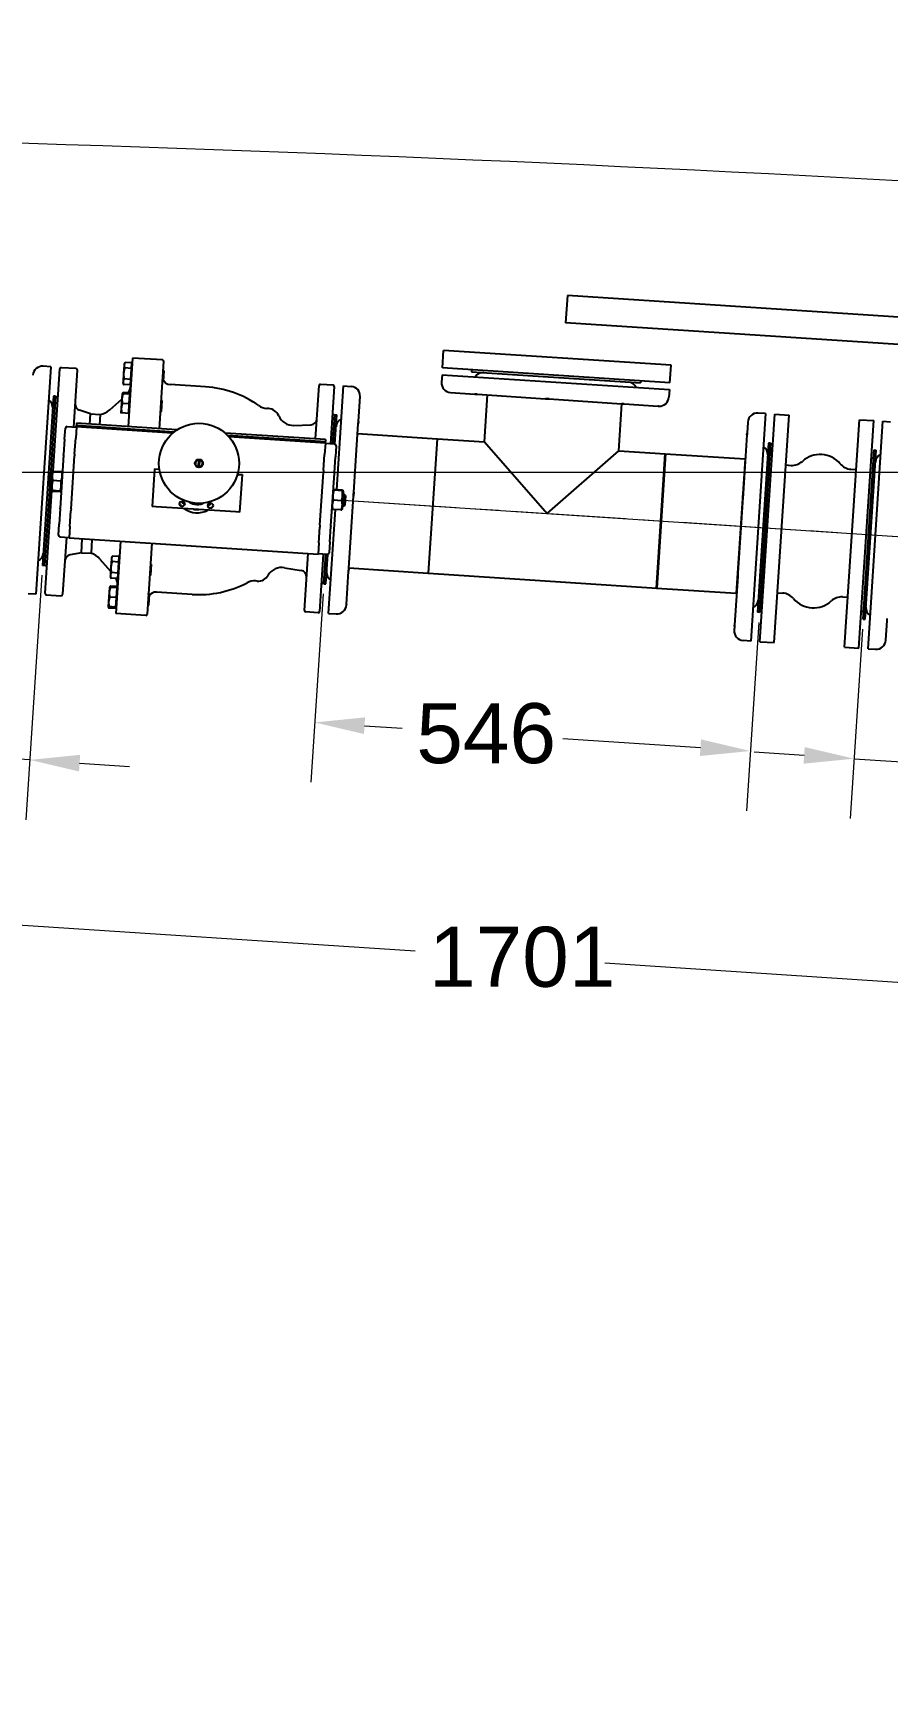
# Model space of a CAD drawing. Header units: millimetres. Extents: x 0 to 14850, y -38768 to 10500.
# Drawn here: x 5263 to 6331, y 5505 to 7564 of the extents above; entities that cross this region are included whole.
import ezdxf

# ---------------------------------------------------------------- set-up
doc = ezdxf.new("R2010")
doc.units = ezdxf.units.MM
doc.header["$LTSCALE"] = 25
doc.linetypes.add('CHAIN', pattern=[0.3543, 0.2362, -0.0295, 0.0591, -0.0295])
for name, color, linetype, lineweight in [('Centerline', 7, 'Continuous', 18), ('Dimension', 7, 'Continuous', 18), ('Visible', 7, 'Continuous', 25)]:
    doc.layers.add(name, color=color, linetype=linetype, lineweight=lineweight)
doc.styles.add('Title', font='arial.ttf')
doc.dimstyles.new('Default - Method 2b', dxfattribs={"dimscale": 25, "dimtxt": 3, "dimasz": 2.5, "dimexe": 3, "dimexo": 0.5, "dimgap": 0.7, "dimtad": 0, "dimtoh": 1, "dimdec": 1, "dimrnd": 1e-08, "dimtxsty": 'Title', "dimcen": 0.09, "dimdle": 10, "dimclrd": 256, "dimclre": 256, "dimclrt": 7, "dimadec": 0, "dimazin": 2, "dimtfac": 0.833333, "dimtdec": 1, "dimtmove": 0, "dimatfit": 3, "dimfxl": 1, "dimtolj": 1, "dimlwd": -1, "dimlwe": -1, "dimarcsym": 0})

# ---------------------------------------------------------------- blocks, each defined once
blk = doc.blocks.new('*D48')
at = {"layer": 'Defpoints', "color": 0, "transparency": 16777216}
for p in [(5120.4, 7014.7), (5132.9, 7014.7), (5651.1, 6979.9), (7343.1, 6917.7)]:
    blk.add_point(p, dxfattribs=at)
at = {"layer": 'Dimension', "transparency": 16777216}
for p, q in [((5145.4, 7014.7), (7420.2, 7014.7)), ((5663.6, 6979.1), (7415.3, 6864.3))]:
    blk.add_line(p, q, dxfattribs=at)
blk.add_arc((5120.4, 7014.7), 2224.8, 357.859, 358.3904, dxfattribs=at)
for points in [[(7333.9, 6952.4), (7354.7, 6952.1), (7345.2, 7014.7)], [(7354.1, 6931.1), (7333.3, 6932.1), (7340.4, 6869.2)]]:
    blk.add_solid(points, dxfattribs=at)
at = {"layer": 'Dimension', "color": 7, "transparency": 16777216, "insert": (7298.1, 6849.4), "char_height": 75, "attachment_point": 7, "style": 'Title'}
blk.add_mtext('\\A1;4°', dxfattribs=at)
blk = doc.blocks.new('*D49')
at = {"layer": 'Defpoints', "color": 0, "transparency": 16777216}
for p in [(4831.7, 7436.9), (822.5, 7008.3), (6810.5, 6798.7), (3823.4, -38768.2)]:
    blk.add_point(p, dxfattribs=at)
at = {"layer": 'Dimension', "transparency": 16777216}
for p, q in [((821.7, 7020.8), (795.3, 7423.8)), ((6811.3, 6811.2), (6851.4, 7423.8))]:
    blk.add_line(p, q, dxfattribs=at)
blk.add_arc((3823.4, -38768.2), 46216.1, 86.32687, 93.67315, dxfattribs=at)
for points in [[(863.2, 7342.6), (861.9, 7363.4), (800.2, 7349)], [(6784.8, 7363.4), (6783.5, 7342.6), (6846.5, 7349)]]:
    blk.add_solid(points, dxfattribs=at)
at = {"layer": 'Dimension', "color": 7, "transparency": 16777216, "insert": (3778.9, 7465.4), "char_height": 75, "attachment_point": 7, "style": 'Title'}
blk.add_mtext('\\A1;8°', dxfattribs=at)
blk = doc.blocks.new('*D52')
at = {"layer": 'Defpoints', "color": 0, "transparency": 16777216}
for p in [(5120.4, 7014.7), (6810.5, 6798.7), (5084, 6459.7)]:
    blk.add_point(p, dxfattribs=at)
at = {"layer": 'Dimension', "transparency": 16777216}
for p, q in [((5119.6, 7002.3), (5079.1, 6384.8)), ((6809.6, 6786.2), (6776, 6273.6)), ((5146.4, 6455.6), (5741.1, 6416.6)), ((6718.6, 6352.5), (5978.6, 6401))]:
    blk.add_line(p, q, dxfattribs=at)
for points in [[(5147.1, 6466), (5145.7, 6445.2), (5084, 6459.7)], [(6719.3, 6362.9), (6717.9, 6342.1), (6781, 6348.4)]]:
    blk.add_solid(points, dxfattribs=at)
at = {"layer": 'Dimension', "color": 7, "transparency": 16777216, "insert": (5758.6, 6370.5), "char_height": 75, "attachment_point": 7, "style": 'Title'}
blk.add_mtext('\\A1;1701', dxfattribs=at)
blk = doc.blocks.new('*D58')
at = {"layer": 'Defpoints', "color": 0, "transparency": 16777216}
for p in [(6301.5, 6831.1), (6461.2, 6820.6), (6290.1, 6656.7)]:
    blk.add_point(p, dxfattribs=at)
at = {"layer": 'Dimension', "transparency": 16777216}
for p, q in [((6300.7, 6818.6), (6285.2, 6581.9)), ((6460.3, 6808.1), (6444.8, 6571.4)), ((6227.7, 6660.8), (6165.3, 6664.9)), ((6290.1, 6656.7), (6449.7, 6646.3)), ((6512.1, 6642.2), (6604.1, 6636.1))]:
    blk.add_line(p, q, dxfattribs=at)
for points in [[(6228.4, 6671.2), (6227, 6650.4), (6290.1, 6656.7)], [(6512.8, 6652.6), (6511.4, 6631.8), (6449.7, 6646.3)]]:
    blk.add_solid(points, dxfattribs=at)
at = {"layer": 'Dimension', "color": 7, "transparency": 16777216, "insert": (6621.6, 6597.8), "char_height": 75, "attachment_point": 7, "style": 'Title'}
blk.add_mtext('\\A1;160', dxfattribs=at)
blk = doc.blocks.new('*D59')
at = {"layer": 'Defpoints', "color": 0, "transparency": 16777216}
for p in [(5626.9, 6875.3), (6171.8, 6839.6), (5615.6, 6702)]:
    blk.add_point(p, dxfattribs=at)
at = {"layer": 'Dimension', "transparency": 16777216}
for p, q in [((5626.1, 6862.8), (5610.7, 6627.2)), ((6171, 6827.1), (6155.5, 6591.5)), ((5677.9, 6697.9), (5725.2, 6694.8)), ((6098, 6670.4), (5925.8, 6681.7))]:
    blk.add_line(p, q, dxfattribs=at)
for points in [[(5678.6, 6708.3), (5677.3, 6687.5), (5615.6, 6702)], [(6098.7, 6680.8), (6097.4, 6660), (6160.4, 6666.3)]]:
    blk.add_solid(points, dxfattribs=at)
at = {"layer": 'Dimension', "color": 7, "transparency": 16777216, "insert": (5742.7, 6650), "char_height": 75, "attachment_point": 7, "style": 'Title'}
blk.add_mtext('\\A1;546', dxfattribs=at)
blk = doc.blocks.new('*D60')
at = {"layer": 'Defpoints', "color": 0, "transparency": 16777216}
for p in [(5123.2, 7098.9), (5275.2, 6898.4), (5094.8, 6666)]:
    blk.add_point(p, dxfattribs=at)
at = {"layer": 'Dimension', "transparency": 16777216}
for p, q in [((5122.4, 7086.4), (5089.9, 6591.2)), ((5274.4, 6885.9), (5254.4, 6580.4)), ((5032.4, 6670.1), (4940.8, 6676.1)), ((5259.3, 6655.2), (5094.8, 6666)), ((5321.6, 6651.1), (5384, 6647.1))]:
    blk.add_line(p, q, dxfattribs=at)
for points in [[(5033.1, 6680.5), (5031.7, 6659.7), (5094.8, 6666)], [(5322.3, 6661.5), (5320.9, 6640.7), (5259.3, 6655.2)]]:
    blk.add_solid(points, dxfattribs=at)
at = {"layer": 'Dimension', "color": 7, "transparency": 16777216, "insert": (4764.1, 6637.8), "char_height": 75, "attachment_point": 7, "style": 'Title'}
blk.add_mtext('\\A1;165', dxfattribs=at)

msp = doc.modelspace()

# ---------------------------------------------------------------- linework, layer by layer
at = {"layer": 'Centerline', "linetype": 'CHAIN', "ltscale": 23.990969}
msp.add_line((5651.09, 6979.94), (6692.94, 6911.64), dxfattribs=at)
at = {"layer": 'Visible'}
for p, q in [((5931.67, 7235.63), (5929.44, 7201.71)), ((6433.34, 7202.75), (5931.67, 7235.63)), ((6431.11, 7168.82), (5929.44, 7201.71)), ((5775.41, 7145.16), (5776.85, 7167.11)), ((6061.24, 7148.47), (5776.85, 7167.11)), ((5285.46, 7146.71), (5266.82, 6862.32)), ((5285.46, 7146.71), (5275.99, 7147.33)), ((5298.94, 7145.83), (5316.9, 7144.65)), ((5377.29, 7148.66), (5376.61, 7138.29)), ((5377.39, 7150.27), (5377.29, 7148.66)), ((5377.39, 7150.27), (5378.59, 7152.05)), ((5386.24, 7144.6), (5378.13, 7145.14)), ((5386.7, 7151.52), (5378.59, 7152.05)), ((5387.89, 7157.54), (5382.27, 7071.72)), ((5386.24, 7144.6), (5385.34, 7130.78)), ((5386.7, 7151.52), (5386.24, 7144.6)), ((5386.51, 7148.67), (5387.31, 7148.61)), ((5425.31, 7155.08), (5387.89, 7157.54)), ((5426.71, 7153.49), (5421.18, 7069.17)), ((6059.8, 7126.52), (5775.41, 7145.16)), ((6059.8, 7126.52), (6061.24, 7148.47)), ((5288.42, 7016.01), (5296.81, 7143.97)), ((5318.76, 7142.53), (5314.09, 7071.18)), ((5375.93, 7127.92), (5375.82, 7126.32)), ((5375.82, 7126.32), (5376.77, 7124.4)), ((5376.61, 7138.29), (5375.93, 7127.92)), ((5384.88, 7123.86), (5376.77, 7124.4)), ((5385.34, 7130.78), (5377.23, 7131.31)), ((5385.34, 7130.78), (5384.88, 7123.86)), ((5385.07, 7126.71), (5385.87, 7126.66)), ((5426.06, 7128.26), (5425.27, 7127.57)), ((5426.95, 7141.78), (5426.01, 7142.84)), ((5426.95, 7141.78), (5426.06, 7128.26)), ((5479.23, 7121.48), (5434.82, 7124.4)), ((5638.71, 7123.56), (5622.74, 7124.6)), ((5774.86, 7136.68), (5774.24, 7127.2)), ((5774.86, 7136.68), (6059.25, 7118.04)), ((5811.83, 7142.77), (5811.67, 7140.28)), ((5811.67, 7140.28), (6023.22, 7126.41)), ((6023.38, 7128.91), (6023.22, 7126.41)), ((5289.06, 7109.9), (5275.2, 6898.35)), ((5291.56, 7109.74), (5285.06, 7010.65)), ((5291.56, 7109.74), (5289.06, 7109.9)), ((5291.49, 7108.74), (5294.6, 7110.27)), ((5359.34, 7092.84), (5374.5, 7106.14)), ((5374.55, 7106.83), (5373.76, 7094.86)), ((5374.94, 7112.82), (5374.55, 7106.83)), ((5374.94, 7112.82), (5376.13, 7114.6)), ((5384.12, 7112.22), (5376.01, 7112.75)), ((5382.52, 7114.18), (5376.13, 7114.6)), ((5384.12, 7112.22), (5383.33, 7100.24)), ((5384.05, 7111.22), (5384.85, 7111.17)), ((5424.49, 7104.33), (5423.56, 7105.4)), ((5424.49, 7104.33), (5423.6, 7090.81)), ((5616.76, 7056.35), (5621.15, 7123.2)), ((5640.11, 7121.96), (5635.4, 7050.12)), ((5643.17, 6992.95), (5651.68, 7122.71)), ((5651.68, 7122.71), (5661.16, 7122.08)), ((5670.32, 7078.34), (5672.35, 7109.33)), ((5785.42, 7114.44), (5815.78, 7112.45)), ((5818.93, 7112.24), (5815.78, 7112.45)), ((5818.93, 7112.24), (5904.13, 7106.66)), ((5827.83, 7052.68), (5831.68, 7111.41)), ((5908.91, 7106.34), (5904.13, 7106.66)), ((5908.91, 7106.34), (5999.22, 7100.42)), ((6059.25, 7118.04), (6058.62, 7108.56)), ((5335.22, 7087.83), (5321.54, 7092.22)), ((5334.37, 7074.86), (5335.22, 7087.83)), ((5335.22, 7087.83), (5347.32, 7087.04)), ((5347.32, 7087.04), (5346.47, 7074.07)), ((5373.76, 7094.86), (5373.37, 7088.87)), ((5382.55, 7088.27), (5374.44, 7088.8)), ((5383.33, 7100.24), (5375.22, 7100.77)), ((5383.33, 7100.24), (5382.55, 7088.27)), ((5382.61, 7089.27), (5383.41, 7089.21)), ((5423.6, 7090.81), (5422.55, 7089.89)), ((5557.78, 7094.29), (5555.83, 7094.42)), ((5640.74, 7085.84), (5637.86, 7087.77)), ((5638.39, 7049.92), (5640.81, 7086.84)), ((5640.81, 7086.84), (5643.3, 7086.68)), ((5640.88, 7049.73), (5643.3, 7086.68)), ((5995.77, 7041.67), (5999.61, 7100.4)), ((6002.84, 7100.19), (5999.22, 7100.42)), ((6002.84, 7100.19), (6045.36, 7097.4)), ((6045.69, 7097.38), (6045.36, 7097.4)), ((6045.69, 7097.38), (6045.87, 7097.37)), ((6179.55, 7088.1), (6160.9, 6803.71)), ((6179.55, 7088.1), (6170.07, 7088.72)), ((6172.38, 6802.96), (6191.02, 7087.35)), ((6190.34, 6801.78), (6208.98, 7086.17)), ((6191.02, 7087.35), (6208.98, 7086.17)), ((5302.87, 7056.01), (5303.78, 7069.85)), ((5305.9, 7071.72), (5317.58, 7070.95)), ((5317.61, 7071.44), (5316.69, 7057.45)), ((5317.61, 7071.44), (5317.74, 7073.48)), ((5317.61, 7071.44), (5317.61, 7071.44)), ((5437.89, 7063.56), (5317.61, 7071.44)), ((5437.89, 7063.55), (5317.61, 7071.44)), ((5317.9, 7075.94), (5317.74, 7073.48)), ((5317.74, 7073.48), (5440.2, 7065.46)), ((5443.35, 7067.72), (5317.9, 7075.94)), ((5629.24, 7055.53), (5503.69, 7063.76)), ((5589.64, 7073.26), (5610.73, 7074.04)), ((5664.5, 6989.66), (5670.11, 7075.17)), ((5669.32, 7063.07), (5768.6, 7056.57)), ((5670.32, 7078.34), (5670.11, 7075.17)), ((6156.25, 7061.48), (6156.4, 7063.71)), ((6157.31, 7077.53), (6156.4, 7063.71)), ((6278.15, 6796.03), (6296.79, 7080.42)), ((6296.11, 6794.85), (6314.76, 7079.24)), ((6296.79, 7080.42), (6314.76, 7079.24)), ((6307.59, 6794.1), (6326.23, 7078.49)), ((6326.23, 7078.49), (6335.71, 7077.87)), ((5302.87, 7056.01), (5301.61, 7036.8)), ((5315.41, 7037.9), (5316.69, 7057.45)), ((5506.52, 7061.11), (5629.08, 7053.08)), ((5628.94, 7051.03), (5508.56, 7058.92)), ((5628.94, 7051.03), (5508.57, 7058.92)), ((5628.94, 7051.03), (5628.02, 7037.05)), ((5640.58, 7049.78), (5628.91, 7050.54)), ((5628.94, 7051.03), (5629.08, 7053.08)), ((5628.94, 7051.03), (5628.94, 7051.03)), ((5629.24, 7055.53), (5629.08, 7053.08)), ((5642.45, 7047.65), (5641.54, 7033.8)), ((5768.6, 7056.57), (5757.59, 6888.63)), ((5758.09, 6888.59), (5769.1, 7056.53)), ((5769.1, 7056.53), (5827.83, 7052.68)), ((5827.83, 7052.68), (5906.29, 6963.21)), ((5906.29, 6963.21), (5995.77, 7041.67)), ((5995.77, 7041.67), (6054.49, 7037.83)), ((6156.25, 7061.48), (6151.46, 6988.33)), ((6183.15, 7051.29), (6169.28, 6839.74)), ((6185.64, 7051.12), (6171.77, 6839.58)), ((6185.64, 7051.12), (6183.15, 7051.29)), ((6301.49, 6831.07), (6315.36, 7042.62)), ((6303.99, 6830.91), (6317.86, 7042.46)), ((6315.36, 7042.62), (6317.86, 7042.46)), ((5301.55, 7035.96), (5297.23, 6970.03)), ((5301.55, 7035.96), (5301.61, 7036.8)), ((5310.88, 6968.85), (5315.24, 7035.35)), ((5315.41, 7037.9), (5315.24, 7035.35)), ((5469.87, 7021.5), (5469.94, 7022.51)), ((5470.38, 7029.33), (5469.94, 7022.51)), ((5470.38, 7029.33), (5470.45, 7030.35)), ((5471.43, 7022.41), (5471.37, 7021.4)), ((5471.43, 7022.41), (5471.88, 7029.24)), ((5471.95, 7030.25), (5471.88, 7029.24)), ((5626.74, 7017.49), (5628.02, 7037.05)), ((5640.28, 7014.6), (5641.54, 7033.8)), ((6042.98, 6869.92), (6053.99, 7037.86)), ((6054.49, 7037.83), (6043.48, 6869.89)), ((6053.99, 7037.86), (6153.78, 7031.32)), ((6153.78, 7031.32), (6142.77, 6863.38)), ((6184.99, 7041.15), (6187.98, 7040.95)), ((6204.89, 7023.81), (6211.38, 7023.38)), ((6311.71, 7032.84), (6314.71, 7032.64)), ((5283.53, 6998.02), (5284.32, 7010)), ((5284.32, 7010), (5286.45, 7011.86)), ((5285.4, 6995.89), (5286.45, 7011.86)), ((5286.18, 6992.59), (5287.66, 7015.04)), ((5286.45, 7011.86), (5287.44, 7011.79)), ((5287.66, 7015.04), (5288.08, 7015.79)), ((5288.23, 7004.72), (5298.21, 7004.06)), ((5288.98, 7016.17), (5298.96, 7015.51)), ((5300.13, 7014.22), (5299.81, 7015.02)), ((5415.39, 7018.94), (5412.31, 6972.04)), ((5415.39, 7018.94), (5420.37, 7018.61)), ((5420.37, 7018.61), (5421.35, 7018.55)), ((5519.09, 7012.14), (5520.16, 7012.07)), ((5520.16, 7012.07), (5525.15, 7011.75)), ((5522.08, 6964.85), (5525.15, 7011.75)), ((5622.22, 6948.44), (5626.58, 7014.94)), ((5626.74, 7017.49), (5626.58, 7014.94)), ((5635.91, 6947.83), (5640.23, 7013.75)), ((5640.28, 7014.6), (5640.23, 7013.75)), ((6286.22, 7018.48), (6292.71, 7018.05)), ((5284.19, 6997.28), (5277.69, 6898.19)), ((5278.43, 6863.57), (5286.82, 6991.52)), ((5283.53, 6998.02), (5285.4, 6995.89)), ((5285.4, 6995.89), (5286.4, 6995.83)), ((5286.18, 6992.59), (5286.51, 6991.78)), ((5287.35, 6991.29), (5297.33, 6990.64)), ((5287.42, 6992.28), (5297.4, 6991.62)), ((5298.66, 6991.77), (5298.23, 6991.01)), ((5638.8, 6992.02), (5639.23, 6992.77)), ((5650.04, 6991.51), (5640.06, 6992.16)), ((5650.11, 6992.49), (5640.13, 6993.15)), ((5651.28, 6991.2), (5649.8, 6968.75)), ((5651.28, 6991.2), (5650.95, 6992)), ((5652.06, 6987.89), (5651.01, 6971.93)), ((5652.06, 6987.89), (5651.06, 6987.96)), ((5653.93, 6985.77), (5652.06, 6987.89)), ((5653.93, 6985.77), (5653.14, 6973.79)), ((5658.28, 6894.79), (5664.19, 6984.87)), ((5664.5, 6989.66), (5664.19, 6984.87)), ((6151.16, 6983.75), (6144.94, 6888.93)), ((6151.16, 6983.75), (6151.46, 6988.33)), ((5297.18, 6969.18), (5295.92, 6949.98)), ((5297.18, 6969.18), (5297.23, 6970.03)), ((5309.44, 6946.74), (5310.72, 6966.3)), ((5310.88, 6968.85), (5310.72, 6966.3)), ((5417.3, 6971.71), (5412.31, 6972.04)), ((5517.09, 6965.17), (5417.3, 6971.71)), ((5465.11, 6974.85), (5465.19, 6976.1)), ((5465.69, 6976.05), (5465.6, 6974.75)), ((5469.68, 6975.79), (5469.59, 6974.49)), ((5470.18, 6975.78), (5470.1, 6974.52)), ((5522.08, 6964.85), (5517.09, 6965.17)), ((5633.04, 6838.32), (5641.54, 6968.08)), ((5637.33, 6969.57), (5637.65, 6968.76)), ((5648.48, 6967.62), (5638.5, 6968.27)), ((5649.23, 6979.07), (5639.25, 6979.73)), ((5649.8, 6968.75), (5649.38, 6967.99)), ((5651.01, 6971.93), (5650.02, 6971.99)), ((5653.14, 6973.79), (5651.01, 6971.93)), ((5295.01, 6936.14), (5295.92, 6949.98)), ((5309.44, 6946.74), (5308.52, 6932.75)), ((5620.77, 6926.33), (5622.05, 6945.89)), ((5622.22, 6948.44), (5622.05, 6945.89)), ((5634.59, 6927.78), (5635.85, 6946.98)), ((5635.91, 6947.83), (5635.85, 6946.98)), ((5296.88, 6934.01), (5308.55, 6933.25)), ((5305.06, 6933.47), (5300.38, 6862.13)), ((5308.52, 6932.75), (5619.85, 6912.34)), ((5323.84, 6914.21), (5324.98, 6931.67)), ((5337.08, 6930.87), (5335.94, 6913.41)), ((5372.88, 6928.53), (5366.96, 6838.22)), ((5411.8, 6925.98), (5405.97, 6837.17)), ((5620.77, 6926.33), (5619.85, 6912.34)), ((5634.59, 6927.78), (5633.68, 6913.94)), ((5277.69, 6898.19), (5275.2, 6898.35)), ((5277.76, 6899.19), (5280.64, 6897.26)), ((5323.84, 6914.21), (5309.7, 6911.64)), ((5323.84, 6914.21), (5335.94, 6913.41)), ((5347.1, 6906.09), (5360.39, 6890.93)), ((5361.42, 6906.59), (5360.74, 6896.22)), ((5361.53, 6908.2), (5361.42, 6906.59)), ((5361.53, 6908.2), (5362.72, 6909.98)), ((5370.37, 6902.53), (5362.26, 6903.07)), ((5370.83, 6909.45), (5362.72, 6909.98)), ((5370.37, 6902.53), (5369.47, 6888.71)), ((5370.83, 6909.45), (5370.37, 6902.53)), ((5370.64, 6906.6), (5371.44, 6906.54)), ((5411.08, 6899.71), (5410.15, 6900.77)), ((5411.08, 6899.71), (5410.19, 6886.19)), ((5602.7, 6841.81), (5607.38, 6913.16)), ((5631.56, 6912.07), (5619.88, 6912.84)), ((5626.37, 6912.41), (5621.66, 6840.57)), ((5626.94, 6875.29), (5629.36, 6912.22)), ((5629.44, 6875.13), (5631.86, 6912.07)), ((5360.06, 6885.85), (5359.96, 6884.25)), ((5359.96, 6884.25), (5360.9, 6882.33)), ((5360.74, 6896.22), (5360.06, 6885.85)), ((5369.01, 6881.79), (5360.9, 6882.33)), ((5369.47, 6888.71), (5361.36, 6889.24)), ((5369.47, 6888.71), (5369.01, 6881.79)), ((5369.2, 6884.64), (5370, 6884.59)), ((5410.19, 6886.19), (5409.13, 6885.26)), ((5543.65, 6878.75), (5541.7, 6878.88)), ((5577.99, 6895.44), (5598.79, 6891.91)), ((5655.3, 6849.31), (5658.05, 6891.19)), ((5658.28, 6894.79), (5658.05, 6891.19)), ((5658.31, 6895.14), (5757.59, 6888.63)), ((5758.09, 6888.59), (6043.48, 6869.89)), ((6144.66, 6884.68), (6140.67, 6823.72)), ((6144.66, 6884.68), (6144.94, 6888.93)), ((5266.82, 6862.32), (5257.34, 6862.95)), ((5280.29, 6861.44), (5298.25, 6860.26)), ((5358.68, 6864.76), (5357.89, 6852.79)), ((5359.07, 6870.75), (5358.68, 6864.76)), ((5359.07, 6870.75), (5360.26, 6872.53)), ((5367.47, 6858.17), (5359.36, 6858.7)), ((5368.25, 6870.15), (5360.14, 6870.68)), ((5368.37, 6872), (5360.26, 6872.53)), ((5367.47, 6858.17), (5366.68, 6846.2)), ((5368.25, 6870.15), (5367.47, 6858.17)), ((5368.19, 6869.15), (5368.98, 6869.1)), ((5368.37, 6872), (5368.25, 6870.15)), ((5408.62, 6862.26), (5407.74, 6848.74)), ((5408.62, 6862.26), (5407.93, 6863.05)), ((5462.22, 6862.04), (5417.82, 6864.95)), ((5627.01, 6876.29), (5623.9, 6874.76)), ((5626.94, 6875.29), (5629.44, 6875.13)), ((6042.98, 6869.92), (6142.77, 6863.38)), ((6194.43, 6864.15), (6200.91, 6863.72)), ((6275.75, 6858.82), (6282.24, 6858.39)), ((5357.89, 6852.79), (5357.5, 6846.8)), ((5357.5, 6846.8), (5358.45, 6844.88)), ((5366.56, 6844.35), (5358.45, 6844.88)), ((5366.68, 6846.2), (5358.57, 6846.73)), ((5366.68, 6846.2), (5366.56, 6844.35)), ((5366.75, 6847.2), (5367.54, 6847.14)), ((5404.38, 6835.77), (5366.96, 6838.22)), ((5407.74, 6848.74), (5406.67, 6847.81)), ((5620.06, 6839.17), (5604.1, 6840.21)), ((5633.04, 6838.32), (5642.52, 6837.7)), ((5655.27, 6848.88), (5655.28, 6849.01)), ((5655.3, 6849.31), (5655.28, 6849.01)), ((6171.77, 6839.58), (6169.28, 6839.74)), ((6172.43, 6849.56), (6175.42, 6849.36)), ((6299.15, 6841.25), (6302.15, 6841.05)), ((6140.57, 6822.3), (6140.23, 6817.09)), ((6140.57, 6822.3), (6140.67, 6823.72)), ((6301.49, 6831.07), (6303.99, 6830.91)), ((6329.83, 6804.66), (6331.44, 6829.23)), ((6160.9, 6803.71), (6151.42, 6804.33)), ((6172.38, 6802.96), (6190.34, 6801.78)), ((6278.15, 6796.03), (6296.11, 6794.85)), ((6307.59, 6794.1), (6317.07, 6793.48))]:
    msp.add_line(p, q, dxfattribs=at)
for centre, radius in [((5470.91, 7025.87), 50.1), ((5470.91, 7025.87), 5), ((5449.86, 6975.34), 3.25), ((5485.28, 6973.02), 3.25)]:
    msp.add_circle(centre, radius, dxfattribs=at)
for centre, radius, start, end in [((5275.2, 7135.36), 12, 86.24939, 176.24939), ((5298.81, 7143.83), 2, 86.24939, 176.24939), ((5316.77, 7142.66), 2, 356.24939, 86.24939), ((5425.21, 7153.59), 1.5, 356.24939, 86.24939), ((5435.48, 7134.37), 10, 202.09132, 266.24939), ((5622.64, 7123.11), 1.5, 86.24939, 176.24939), ((5786.21, 7126.41), 12, 176.24939, 266.24939), ((5825.92, 7128.32), 11, 86.24939, 149.2137), ((6007.53, 7116.42), 11, 23.28508, 86.24939), ((5277.11, 7095.65), 11, 356.24939, 59.2137), ((5365.72, 7125.04), 20, 320.83885, 356.24939), ((5470.73, 6991.76), 130, 54.82548, 86.24939), ((5638.61, 7122.06), 1.5, 356.24939, 86.24939), ((5660.37, 7110.11), 12, 356.24939, 86.24939), ((6046.65, 7109.34), 12, 266.24939, 356.24939), ((5323.98, 7099.84), 8, 176.24939, 252.21315), ((5342.86, 7111.64), 25, 280.28563, 311.24939), ((5557.14, 7114.37), 20, 234.82548, 266.24939), ((5556.8, 7079.32), 15, 23.45228, 86.24939), ((5588.91, 7093.25), 20, 203.45228, 272.11796), ((6169.28, 7076.75), 12, 86.24939, 176.24939), ((5305.77, 7069.72), 2, 86.24939, 176.24939), ((5610.43, 7082.04), 8, 272.11796, 356.24939), ((5653.3, 7070.99), 11, 113.28508, 176.24939), ((5640.45, 7047.78), 2, 356.24939, 86.24939), ((6171.19, 7037.04), 11, 356.24939, 59.2137), ((5470.91, 7025.87), 4.5, 95.84346, 256.65532), ((5470.91, 7025.87), 4.5, 256.65532, 275.84346), ((5470.91, 7025.87), 4.5, 76.65532, 95.84346), ((5470.91, 7025.87), 4.5, 275.84346, 76.65532), ((6212.64, 7042.54), 19.2, 266.24939, 312.46204), ((6247.7, 7004.22), 32.75, 40.03674, 132.46204), ((6287.48, 7037.63), 19.2, 220.03674, 266.24939), ((6327.85, 7026.77), 11, 113.28508, 176.24939), ((5468.73, 6991.89), 27.85, 217.48754, 225.01124), ((5468.73, 6991.89), 23.75, 214.31032, 228.18846), ((5468.73, 6991.89), 27.85, 233.79363, 298.70515), ((5468.73, 6991.89), 17.5, 237.53506, 295.13199), ((5468.73, 6991.89), 17.45, 238.01223, 294.65482), ((5468.73, 6991.89), 17.42, 238.25445, 258.00058), ((5468.73, 6991.89), 23.75, 257.92873, 274.57004), ((5468.73, 6991.89), 17.42, 259.65859, 272.84019), ((5468.73, 6991.89), 17.42, 274.4982, 294.4126), ((5468.73, 6991.89), 23.75, 304.31032, 318.18846), ((5468.73, 6991.89), 27.85, 307.48754, 315.01124), ((5297.01, 6936.01), 2, 176.24939, 266.24939), ((5265.2, 6914.04), 11, 293.28508, 356.24939), ((5311.13, 6903.77), 8, 100.28563, 176.24939), ((5328.3, 6889.61), 25, 41.24939, 72.21315), ((5631.69, 6914.07), 2, 266.24939, 356.24939), ((5349.22, 6873.34), 20, 356.24939, 25.36745), ((5540.39, 6858.92), 20, 86.24939, 117.6733), ((5544.63, 6893.72), 15, 266.24939, 329.0465), ((5574.65, 6875.72), 20, 80.38082, 149.0465), ((5597.45, 6884.02), 8, 356.24939, 80.38082), ((5641.39, 6889.38), 11, 176.24939, 239.2137), ((5280.42, 6863.44), 2, 176.24939, 266.24939), ((5298.39, 6862.26), 2, 266.24939, 356.24939), ((5417.16, 6854.97), 10, 86.24939, 150.40746), ((5470.73, 6991.76), 130, 266.24939, 297.6733), ((6199.66, 6844.57), 19.2, 40.03674, 86.24939), ((6239.43, 6877.98), 32.75, 220.03674, 312.46204), ((6274.5, 6839.66), 19.2, 86.24939, 132.46204), ((5404.48, 6837.27), 1.5, 266.24939, 356.24939), ((5604.2, 6841.71), 1.5, 176.24939, 266.24939), ((5620.16, 6840.66), 1.5, 266.24939, 356.24939), ((5643.3, 6849.67), 12, 266.24939, 356.24939), ((6159.28, 6855.43), 11, 293.28508, 356.24939), ((6315.95, 6845.16), 11, 176.24939, 239.2137), ((6152.21, 6816.31), 12, 176.24939, 266.24939), ((6317.85, 6805.45), 12, 266.24939, 356.24939)]:
    msp.add_arc(centre, radius, start, end, dxfattribs=at)
for centre, start_param, end_param in [((5469.82, 7008.85), 6.1810415, 6.2016758), ((5469.86, 7008.85), 0.0815095, 0.1021438)]:
    msp.add_ellipse(centre, major_axis=(-2.25, -34.34), ratio=0.7071068, start_param=start_param, end_param=end_param, dxfattribs=at)
for points, weights in [([(5378.13, 7145.14), (5376.82, 7141.5), (5376.61, 7138.29)], [1, 1.0379548493, 1]), ([(5377.29, 7148.66), (5377.18, 7147.06), (5378.13, 7145.14)], [1, 1.0379548493, 1]), ([(5378.59, 7152.05), (5377.39, 7150.27), (5377.29, 7148.66)], [1, 1.0379548493, 1]), ([(5375.93, 7127.92), (5375.82, 7126.32), (5376.77, 7124.4)], [1, 1.0379548493, 1]), ([(5377.23, 7131.31), (5376.03, 7129.53), (5375.93, 7127.92)], [1, 1.0379548493, 1]), ([(5376.61, 7138.29), (5376.4, 7135.08), (5377.23, 7131.31)], [1, 1.0379548493, 1]), ([(5374.55, 7106.83), (5374.36, 7104.05), (5375.22, 7100.77)], [1, 1.0379548493, 1]), ([(5376.01, 7112.75), (5374.73, 7109.61), (5374.55, 7106.83)], [1, 1.0379548493, 1]), ([(5374.94, 7112.82), (5374.94, 7112.82), (5376.01, 7112.75)], [1, 1.0379548493, 1]), ([(5376.13, 7114.6), (5375.5, 7113.66), (5375.18, 7112.8)], [1, 1.01965956375, 1.01895290532]), ([(5374.44, 7088.8), (5373.37, 7088.87), (5373.37, 7088.87)], [1, 1.0379548493, 1]), ([(5373.76, 7094.86), (5373.58, 7092.08), (5374.44, 7088.8)], [1, 1.0379548493, 1]), ([(5375.22, 7100.77), (5373.94, 7097.64), (5373.76, 7094.86)], [1, 1.0379548493, 1]), ([(5288.23, 7004.72), (5286.17, 6998.61), (5287.42, 6992.28)], [2.02104205812, 2.3336983526, 2.02104205812]), ([(5288.23, 7004.72), (5286.95, 7010.55), (5288.98, 7016.17)], [2.02104205811, 2.33369835258, 2.02104205811]), ([(5288.98, 7016.17), (5288.19, 7015.99), (5288.08, 7015.79)], [2.02104205811, 2.15656439049, 2.1746011459]), ([(5297.4, 6991.62), (5299.46, 6997.73), (5298.21, 7004.06)], [2.01276677078, 2.3241428738, 2.01276677064]), ([(5298.96, 7015.51), (5300.24, 7009.68), (5298.21, 7004.06)], [1.95892252726, 2.26196889675, 1.95892252795]), ([(5299.81, 7015.02), (5299.72, 7015.23), (5298.96, 7015.51)], [2.10776176362, 2.0902793929, 1.95892252748]), ([(5287.35, 6991.29), (5285.73, 6991.89), (5287.42, 6992.28)], [2.02104205811, 2.33369835258, 2.02104205811]), ([(5297.4, 6991.62), (5299.02, 6991.02), (5297.33, 6990.64)], [1.95892252726, 2.26196889698, 1.95892252748]), ([(5639.25, 6979.73), (5638, 6986.05), (5640.06, 6992.16)], [2.01276677064, 2.3241428738, 2.01276677078]), ([(5640.06, 6992.16), (5638.44, 6992.76), (5640.13, 6993.15)], [1.95892252726, 2.26196889698, 1.95892252748]), ([(5649.23, 6979.07), (5651.29, 6985.18), (5650.04, 6991.51)], [2.02104205812, 2.3336983526, 2.02104205812]), ([(5650.11, 6992.49), (5651.73, 6991.89), (5650.04, 6991.51)], [2.02104205811, 2.33369835258, 2.02104205811]), ([(5637.65, 6968.76), (5637.74, 6968.56), (5638.5, 6968.27)], [2.10776176362, 2.0902793929, 1.95892252748]), ([(5638.5, 6968.27), (5637.22, 6974.11), (5639.25, 6979.73)], [1.95892252726, 2.26196889675, 1.95892252795]), ([(5649.23, 6979.07), (5650.51, 6973.24), (5648.48, 6967.62)], [2.02104205811, 2.33369835258, 2.02104205811]), ([(5648.48, 6967.62), (5649.27, 6967.8), (5649.38, 6967.99)], [2.02104205811, 2.15656439049, 2.1746011459]), ([(5362.26, 6903.07), (5360.95, 6899.43), (5360.74, 6896.22)], [1, 1.0379548493, 1]), ([(5361.42, 6906.59), (5361.32, 6904.99), (5362.26, 6903.07)], [1, 1.0379548493, 1]), ([(5362.72, 6909.98), (5361.53, 6908.2), (5361.42, 6906.59)], [1, 1.0379548493, 1]), ([(5360.06, 6885.85), (5359.96, 6884.25), (5360.9, 6882.33)], [1, 1.0379548493, 1]), ([(5361.36, 6889.24), (5360.17, 6887.46), (5360.06, 6885.85)], [1, 1.0379548493, 1]), ([(5360.74, 6896.22), (5360.53, 6893.01), (5361.36, 6889.24)], [1, 1.0379548493, 1]), ([(5359.36, 6858.7), (5358.08, 6855.57), (5357.89, 6852.79)], [1, 1.0379548493, 1]), ([(5358.68, 6864.76), (5358.5, 6861.98), (5359.36, 6858.7)], [1, 1.0379548493, 1]), ([(5360.14, 6870.68), (5358.86, 6867.54), (5358.68, 6864.76)], [1, 1.0379548493, 1]), ([(5359.07, 6870.75), (5359.07, 6870.75), (5360.14, 6870.68)], [1, 1.0379548493, 1]), ([(5360.26, 6872.53), (5359.63, 6871.59), (5359.31, 6870.73)], [1, 1.01965956375, 1.01895290532]), ([(5358.57, 6846.73), (5357.5, 6846.8), (5357.5, 6846.8)], [1, 1.0379548493, 1]), ([(5357.74, 6846.78), (5357.95, 6845.89), (5358.45, 6844.88)], [1.01895290532, 1.01965956375, 1]), ([(5357.89, 6852.79), (5357.71, 6850.01), (5358.57, 6846.73)], [1, 1.0379548493, 1])]:
    msp.add_rational_spline(points, weights, degree=2, dxfattribs=at)
for points, knots in [([(5425.27, 7127.57), (5425.26, 7127.57), (5425.26, 7127.56), (5425.21, 7127.55), (5425.16, 7127.62), (5425.08, 7127.98), (5425.06, 7128.27), (5425.08, 7128.64)], [2.23171863, 2.23171863, 2.23171863, 2.23171863, 2.25494292, 2.25494292, 2.4488197, 2.4488197, 2.6508871, 2.6508871, 2.6508871, 2.6508871]), ([(5815.78, 7112.45), (5815.93, 7112.44), (5816.09, 7112.43), (5816.77, 7112.39), (5817.37, 7112.35), (5818.33, 7112.28), (5818.62, 7112.26), (5818.93, 7112.24)], [-2.19527918, -2.19527918, -2.19527918, -2.19527918, -2.09934923, -2.09934923, -1.8229843, -1.8229843, -1.70977025, -1.70977025, -1.70977025, -1.70977025]), ([(5904.13, 7106.66), (5904.26, 7106.65), (5904.39, 7106.64), (5905.87, 7106.55), (5907.28, 7106.45), (5908.75, 7106.36), (5908.83, 7106.35), (5908.91, 7106.34)], [-3.22529875, -3.22529875, -3.22529875, -3.22529875, -3.17709695, -3.17709695, -2.68834505, -2.68834505, -2.65935601, -2.65935601, -2.65935601, -2.65935601]), ([(5999.22, 7100.42), (5999.5, 7100.41), (5999.77, 7100.39), (6000.81, 7100.32), (6001.51, 7100.28), (6002.38, 7100.22), (6002.62, 7100.2), (6002.84, 7100.19)], [-2.19527918, -2.19527918, -2.19527918, -2.19527918, -2.09934923, -2.09934923, -1.8229843, -1.8229843, -1.70977025, -1.70977025, -1.70977025, -1.70977025]), ([(6045.36, 7097.4), (6045.45, 7097.39), (6045.53, 7097.39), (6045.78, 7097.37), (6045.85, 7097.37), (6045.79, 7097.37), (6045.75, 7097.37), (6045.69, 7097.38)], [-2.19527918, -2.19527918, -2.19527918, -2.19527918, -2.09934923, -2.09934923, -1.8229843, -1.8229843, -1.70977025, -1.70977025, -1.70977025, -1.70977025]), ([(5670.11, 7075.17), (5670.13, 7075.43), (5670.14, 7075.68), (5670.2, 7076.62), (5670.24, 7077.23), (5670.29, 7077.97), (5670.31, 7078.16), (5670.32, 7078.34)], [-2.19527918, -2.19527918, -2.19527918, -2.19527918, -2.09934923, -2.09934923, -1.8229843, -1.8229843, -1.70977025, -1.70977025, -1.70977025, -1.70977025]), ([(6156.4, 7063.71), (6156.4, 7063.63), (6156.39, 7063.53), (6156.36, 7063.11), (6156.34, 7062.69), (6156.29, 7061.96), (6156.27, 7061.73), (6156.25, 7061.48)], [-2.19527918, -2.19527918, -2.19527918, -2.19527918, -2.09934923, -2.09934923, -1.8229843, -1.8229843, -1.70977025, -1.70977025, -1.70977025, -1.70977025]), ([(5664.19, 6984.87), (5664.21, 6985.18), (5664.23, 6985.5), (5664.31, 6986.73), (5664.37, 6987.66), (5664.45, 6988.93), (5664.48, 6989.3), (5664.5, 6989.66)], [-2.19527918, -2.19527918, -2.19527918, -2.19527918, -2.09934923, -2.09934923, -1.8229843, -1.8229843, -1.70977025, -1.70977025, -1.70977025, -1.70977025]), ([(6151.46, 6988.33), (6151.44, 6988.06), (6151.42, 6987.77), (6151.35, 6986.65), (6151.29, 6985.77), (6151.21, 6984.5), (6151.18, 6984.13), (6151.16, 6983.75)], [-2.19527918, -2.19527918, -2.19527918, -2.19527918, -2.09934923, -2.09934923, -1.8229843, -1.8229843, -1.70977025, -1.70977025, -1.70977025, -1.70977025]), ([(5658.05, 6891.19), (5658.06, 6891.38), (5658.07, 6891.57), (5658.12, 6892.38), (5658.17, 6893.07), (5658.24, 6894.14), (5658.26, 6894.46), (5658.28, 6894.79)], [-2.19527918, -2.19527918, -2.19527918, -2.19527918, -2.09934923, -2.09934923, -1.8229843, -1.8229843, -1.70977025, -1.70977025, -1.70977025, -1.70977025]), ([(6144.94, 6888.93), (6144.93, 6888.79), (6144.93, 6888.66), (6144.83, 6887.19), (6144.75, 6885.95), (6144.67, 6884.8), (6144.67, 6884.74), (6144.66, 6884.68)], [-3.22529875, -3.22529875, -3.22529875, -3.22529875, -3.17709695, -3.17709695, -2.68834505, -2.68834505, -2.65935601, -2.65935601, -2.65935601, -2.65935601]), ([(5407.6, 6862.02), (5407.63, 6862.39), (5407.69, 6862.67), (5407.82, 6863.03), (5407.89, 6863.1), (5407.93, 6863.05)], [1.44816762, 1.44816762, 1.44816762, 1.44816762, 1.6622591, 1.6622591, 1.88681946, 1.88681946, 1.88681946, 1.88681946]), ([(5655.28, 6849.01), (5655.28, 6848.96), (5655.28, 6848.92), (5655.27, 6848.83), (5655.27, 6848.88), (5655.29, 6849.12), (5655.3, 6849.21), (5655.3, 6849.31)], [-2.19527918, -2.19527918, -2.19527918, -2.19527918, -2.09934923, -2.09934923, -1.8229843, -1.8229843, -1.70977025, -1.70977025, -1.70977025, -1.70977025]), ([(6140.67, 6823.72), (6140.66, 6823.56), (6140.65, 6823.41), (6140.62, 6822.89), (6140.6, 6822.61), (6140.58, 6822.37), (6140.58, 6822.32), (6140.57, 6822.3)], [-2.19527918, -2.19527918, -2.19527918, -2.19527918, -2.09934923, -2.09934923, -1.8229843, -1.8229843, -1.70977025, -1.70977025, -1.70977025, -1.70977025]), ([(6331.44, 6829.23), (6331.45, 6829.36), (6331.45, 6829.5), (6331.49, 6830.1), (6331.53, 6830.65), (6331.59, 6831.54), (6331.61, 6831.82), (6331.63, 6832.11)], [-2.19527918, -2.19527918, -2.19527918, -2.19527918, -2.09934923, -2.09934923, -1.8229843, -1.8229843, -1.70977025, -1.70977025, -1.70977025, -1.70977025])]:
    msp.add_open_spline(points, degree=3, knots=knots, dxfattribs=at)
for points in [[(5422.55, 7089.89), (5422.54, 7089.88), (5422.54, 7089.89), (5422.54, 7089.9)], [(5410.14, 6900.76), (5410.14, 6900.77), (5410.15, 6900.77), (5410.15, 6900.77)]]:
    msp.add_open_spline(points, degree=3, dxfattribs=at)

# ---------------------------------------------------------------- dimensions: what is measured, and where the dimension line sits
at = {"layer": 'Dimension'}
for base, center, p1, p2, override, picture, middle in [((4831.73, 7436.95), (3823.37, -38768.17), (6810.47, 6798.71), (822.51, 7008.3), {"dimgap": 0.7, "dimtad": 3, "dimtih": 1, "dimadec": 0, "dimtol": 0, "dimlim": 0, "dimtp": 0, "dimtm": 0, "dimtdec": 0}, '*D49', (3823.36, 7447.95)), ((7343.09, 6917.67), (5120.41, 7014.73), (5651.09, 6979.94), (5132.91, 7014.73), {"dimgap": 0.7, "dimtad": 2, "dimtih": 1, "dimadec": 0, "dimtol": 0, "dimlim": 0, "dimtp": 0, "dimtm": 0, "dimtdec": 0}, '*D48', (7344.02, 6941.92))]:
    dim = msp.add_angular_dim_3p(base=base, center=center, p1=p1, p2=p2, dimstyle='Default - Method 2b', override=override, dxfattribs=at)
    dim.commit()
    dim.dimension.update_dxf_attribs({"geometry": picture, "text_midpoint": middle, "dimtype": 165})
for base, p1, p2, angle, override, picture, middle in [((5094.79, 6666.01), (5275.2, 6898.35), (5123.17, 7098.88), 356.24939, {"dimgap": 0.7, "dimtih": 1, "dimdec": 0, "dimtol": 0, "dimlim": 0, "dimtp": 0, "dimtm": 0, "dimtdec": 1, "dimtofl": 1, "dimatfit": 1}, '*D60', (4843.72, 6676.1)), ((5084.03, 6459.69), (6810.47, 6798.71), (5120.41, 7014.73), 176.24939, {"dimgap": 0.7, "dimtih": 1, "dimdec": 0, "dimtol": 0, "dimlim": 0, "dimtp": 0, "dimtm": 0, "dimtdec": 1, "dimtofl": 0, "dimatfit": 1}, '*D52', (5859.84, 6408.83)), ((5615.58, 6702.02), (6171.77, 6839.58), (5626.94, 6875.29), 356.24939, {"dimgap": 0.7, "dimtih": 1, "dimdec": 1, "dimtol": 0, "dimlim": 0, "dimtp": 0, "dimtm": 0, "dimtdec": 1, "dimtofl": 0, "dimatfit": 1}, '*D59', (5825.51, 6688.26)), ((6290.06, 6656.73), (6461.15, 6820.61), (6301.49, 6831.07), 356.24939, {"dimgap": 0.7, "dimtih": 1, "dimdec": 1, "dimtol": 0, "dimlim": 0, "dimtp": 0, "dimtm": 0, "dimtdec": 1, "dimtofl": 1, "dimatfit": 1}, '*D58', (6700.8, 6636.14))]:
    dim = msp.add_linear_dim(base=base, p1=p1, p2=p2, angle=angle, dimstyle='Default - Method 2b', override=override, dxfattribs=at)
    dim.commit()
    dim.dimension.update_dxf_attribs({"geometry": picture, "text_midpoint": middle, "dimtype": 160})

doc.saveas('drawing.dxf')
